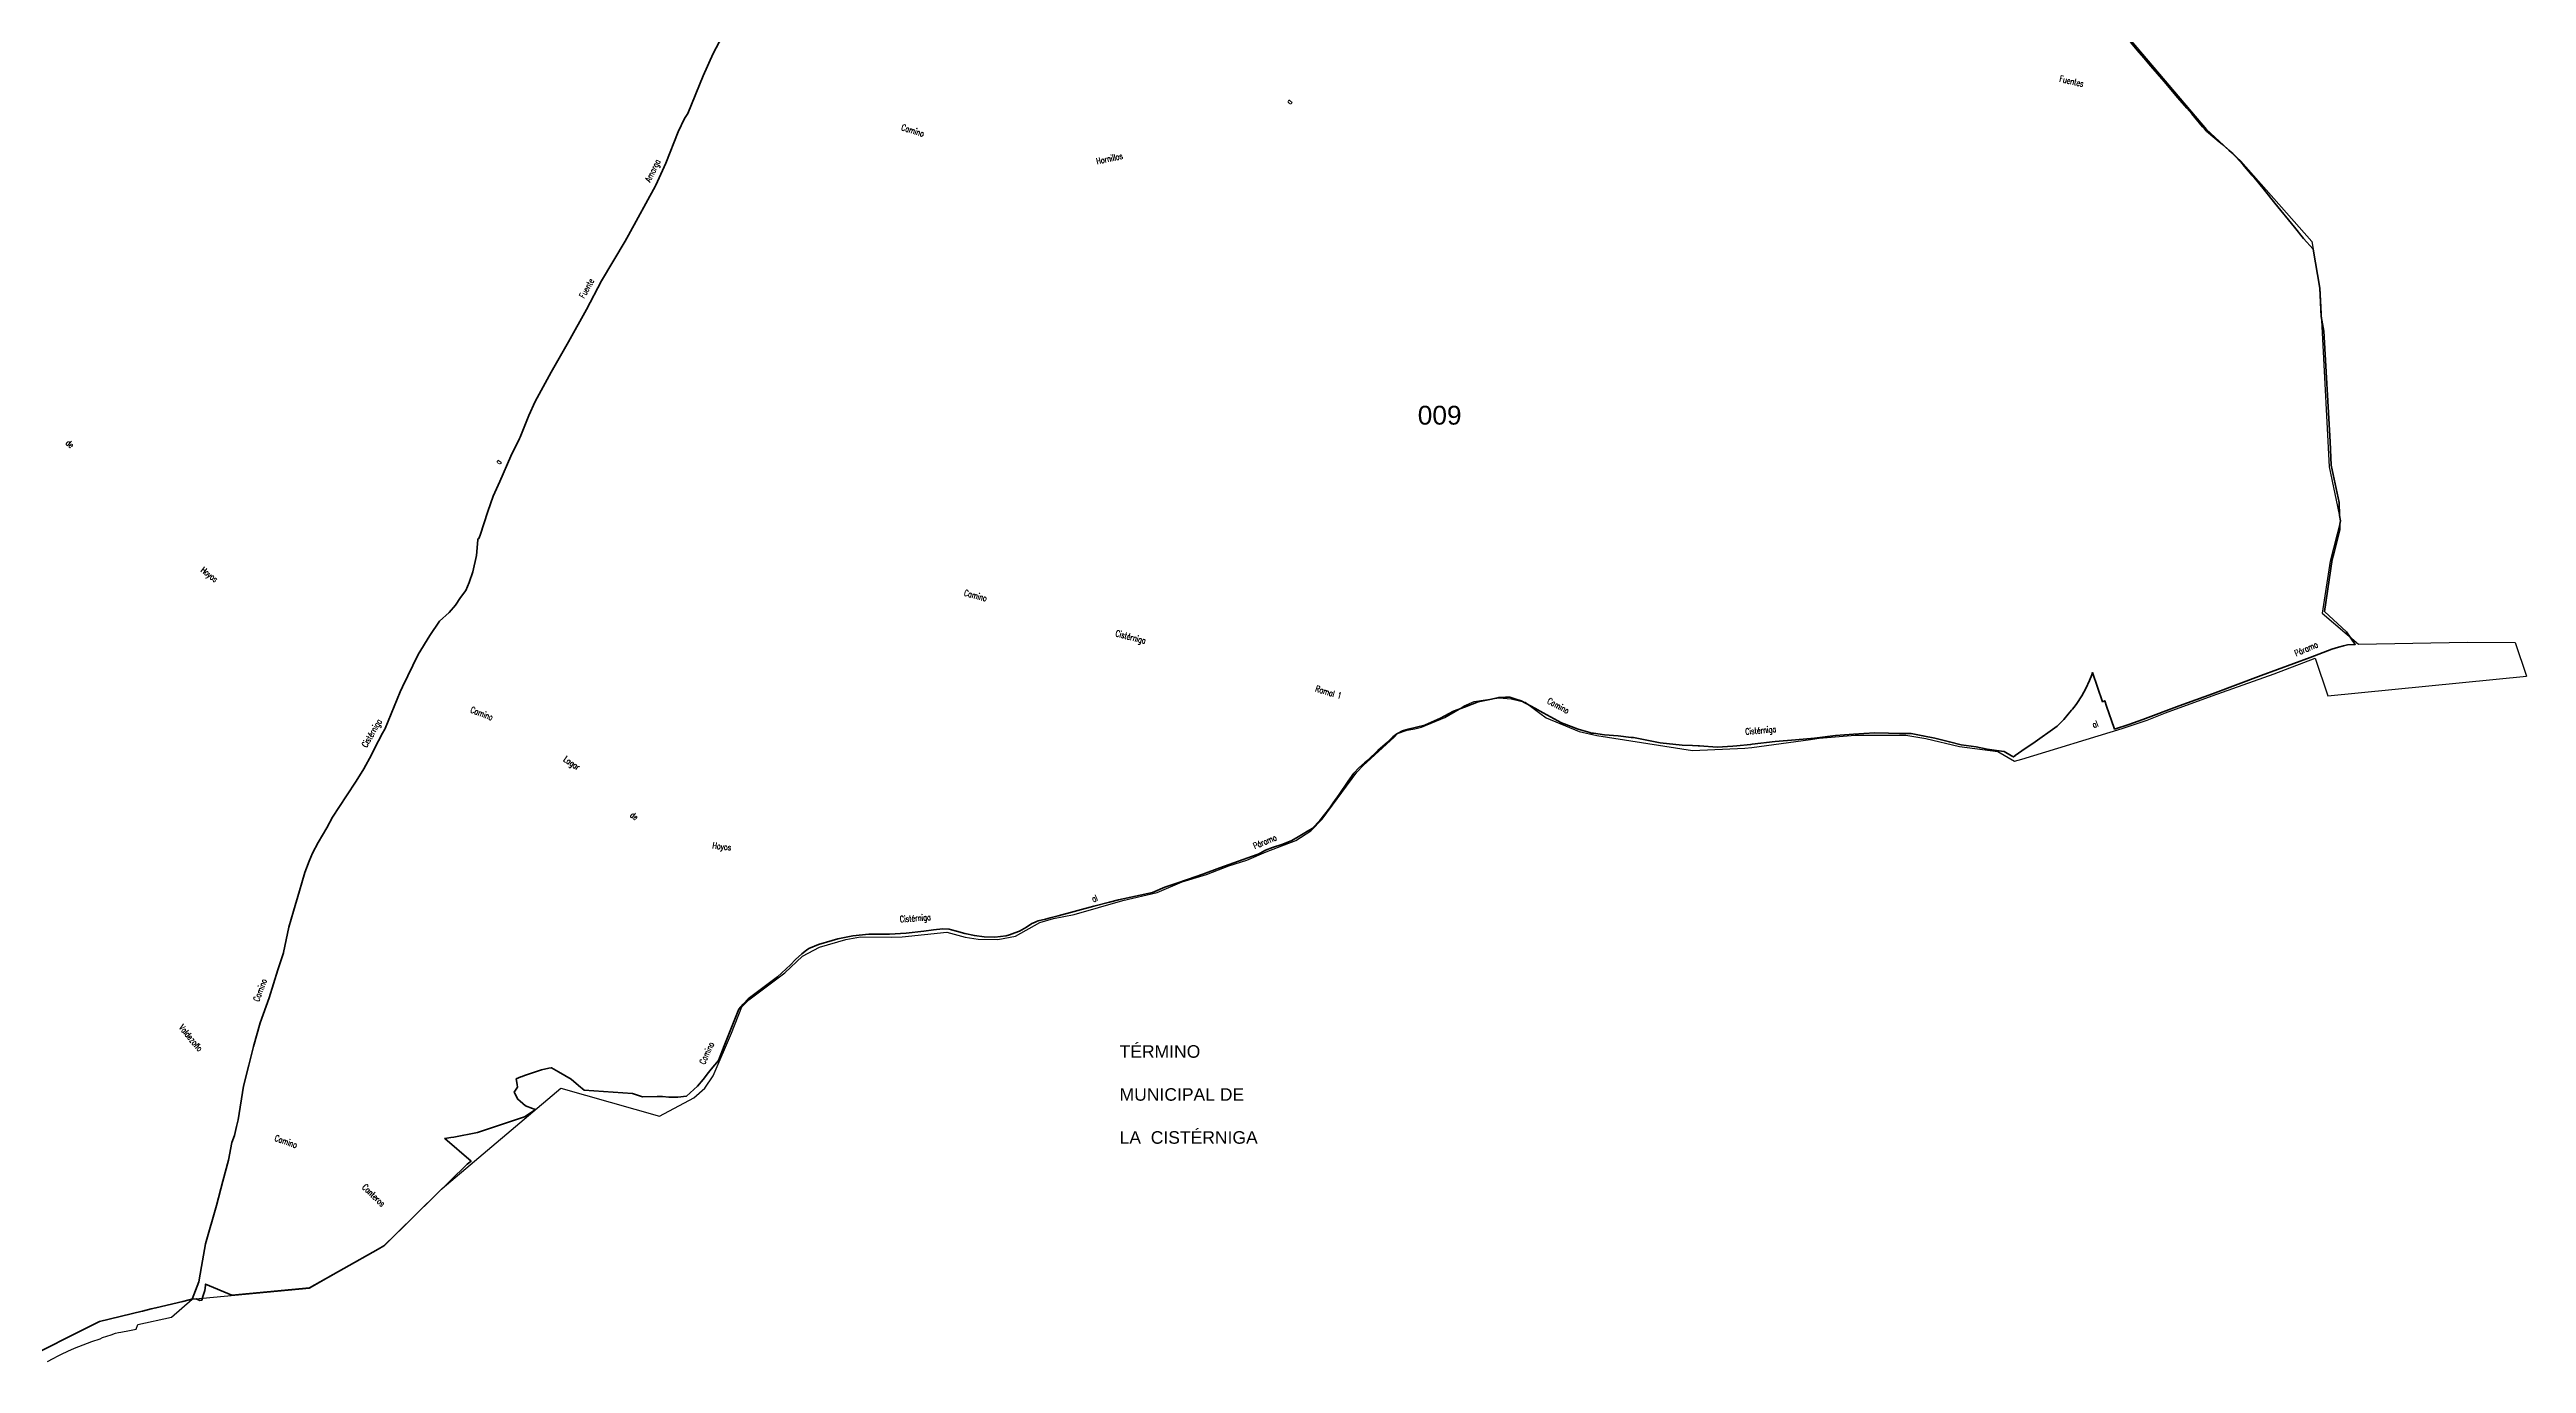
# Model space of a CAD drawing. Header units: metres. Extents: x 339638 to 364279, y 4598373 to 4630956.
# Drawn here: x 359143 to 363095, y 4608572 to 4610668 of the extents above; entities that cross this region are included whole.
import ezdxf
from ezdxf.enums import TextEntityAlignment as Align

# ---------------------------------------------------------------- set-up
doc = ezdxf.new("R2010")
doc.units = ezdxf.units.M
for name, color, linetype, lineweight in [('caminos', 1, 'Continuous', 0), ('poligonos_rusticos', 42, 'Continuous', 40), ('termino', 6, 'Continuous', 25), ('terminos_txt', 7, 'Continuous', 0)]:
    doc.layers.add(name, color=color, linetype=linetype, lineweight=lineweight)
doc.layers.add('poligonos_rustico_txt', color=7, linetype='Continuous')
doc.styles.add('Arial', font='arial.ttf')
doc.styles.add('caminos', font='simplex.shx', dxfattribs={"width": 0.75})
doc.styles.add('resto', font='arial.ttf')

msp = doc.modelspace()

# ---------------------------------------------------------------- linework, layer by layer
at = {"layer": 'poligonos_rusticos'}
for points in [[(360221.1, 4610697.5), (360201.8, 4610661.3), (360186, 4610625.7), (360161.3, 4610566), (360156.1, 4610557.8), (360146.3, 4610536.4), (360126.2, 4610486.5), (360110.5, 4610451.6), (360110.1, 4610450.7), (360066.9, 4610371.8), (360061.3, 4610362.2), (360023.8, 4610298.8), (359999.7, 4610253.4), (359970.8, 4610201.6), (359943.5, 4610153.5), (359918.1, 4610106.4), (359907.5, 4610084.1), (359893.8, 4610049.3), (359892.8, 4610047.4), (359879.1, 4610019.2), (359861.4, 4609979.1), (359851, 4609955.7), (359842.2, 4609931), (359830, 4609893.5), (359828, 4609887.8), (359826.9, 4609887.7), (359826.8, 4609887.4), (359826.6, 4609886.7), (359826.3, 4609885.9), (359824.1, 4609860.7), (359818.6, 4609834.8), (359812.8, 4609818), (359807, 4609805.2), (359798.9, 4609793.9), (359790.6, 4609781.6), (359780.4, 4609770.1), (359765, 4609755.9), (359749.6, 4609733.1), (359731.1, 4609703), (359706.4, 4609651.1), (359702.6, 4609643.6), (359678.3, 4609584.7), (359677.8, 4609583.7), (359674.5, 4609577.6), (359661.7, 4609552.9), (359656.6, 4609542.7), (359644.4, 4609520.5), (359632.3, 4609501.1), (359616.7, 4609477.6), (359594.7, 4609443.3), (359585.3, 4609426.4), (359571.8, 4609403), (359562.8, 4609385.8), (359557.1, 4609373.3), (359550.5, 4609355.4), (359545.5, 4609338.6), (359541.7, 4609325.8), (359532.1, 4609293.6), (359524.6, 4609268), (359516.1, 4609227.3), (359516.1, 4609226.9), (359507, 4609199.7), (359493.3, 4609155), (359479.3, 4609115.6), (359468.2, 4609077.5), (359460.8, 4609047.8), (359452.5, 4609014.1), (359443.7, 4608960.6), (359441.1, 4608950.2), (359438, 4608935.9), (359433.6, 4608924.5), (359428.5, 4608896.2), (359419.6, 4608862.8), (359409.4, 4608824), (359392, 4608762.7), (359385.5, 4608726.5), (359381.2, 4608702.3), (359370.6, 4608674.7), (359369.5, 4608674.4), (359365.9, 4608673.6), (359355.6, 4608671.1), (359312.6, 4608660.7), (359305.3, 4608659), (359291.5, 4608655.6), (359290.9, 4608655.5), (359222.8, 4608639.1), (359089.2, 4608572.1)], [(362463.4, 4610679.6), (362474.1, 4610667), (362484.9, 4610654.4), (362495.6, 4610641.8), (362506.4, 4610629.2), (362517.2, 4610616.7), (362527.9, 4610604.1), (362538.7, 4610591.5), (362553.3, 4610574.3), (362561.1, 4610565.2), (362578.6, 4610544.8), (362581.4, 4610541.5), (362584.6, 4610537.7), (362604.9, 4610520.6), (362610.2, 4610516.2), (362620.5, 4610507.2), (362624.5, 4610503.8), (362626.8, 4610501.8), (362637.6, 4610490.4), (362642.8, 4610484.4), (362657.8, 4610467.1), (362660.5, 4610464.6), (362660.2, 4610464.3), (362663.4, 4610460.6), (362677.2, 4610443.6), (362693.8, 4610423), (362725.1, 4610384.4), (362739.7, 4610366.3), (362755, 4610349.3), (362765.3, 4610287.3), (362767.7, 4610242), (362772.2, 4610218.7), (362781.8, 4610042.2), (362783.9, 4610004.8), (362796.4, 4609945.3), (362796.9, 4609924.5), (362798.7, 4609916.1), (362797.3, 4609910.8), (362797.6, 4609902), (362788.2, 4609866.3), (362785.1, 4609854.4), (362772.8, 4609771.5), (362808, 4609739.2), (362822.2, 4609718.9), (362809.5, 4609718.2), (362803.2, 4609716.6), (362795.3, 4609714.4), (362784.5, 4609711.3), (362750.4, 4609698.2), (362671.8, 4609669.4), (362594.5, 4609640.1), (362541.1, 4609621.2), (362482.9, 4609599.4), (362460.9, 4609591.2), (362438.1, 4609583.9), (362437.5, 4609585.5), (362425.4, 4609620.4), (362422.3, 4609629.1), (362419, 4609627.5), (362402.9, 4609674), (362401.9, 4609670.4), (362398.2, 4609661.6), (362392, 4609648.8), (362385.6, 4609637), (362378, 4609624.7), (362375.2, 4609621.1), (362371.1, 4609615.8), (362369.4, 4609613.9), (362364, 4609607.6), (362357.2, 4609599.3), (362351.8, 4609593.7), (362351, 4609593.2), (362349, 4609591.1), (362347.9, 4609590), (362346.3, 4609588.5), (362307.5, 4609560.8), (362295.6, 4609552.9), (362279.3, 4609542), (362280, 4609541.8), (362276.6, 4609539.5), (362273.5, 4609541.4), (362262.1, 4609548.2), (362249.9, 4609550), (362234.9, 4609551.7), (362217.3, 4609555.6), (362209.4, 4609556.7), (362193.3, 4609559), (362174.6, 4609563.5), (362151.5, 4609569.4), (362132.2, 4609573.3), (362113.7, 4609576.7), (362104.6, 4609576.9), (362095.1, 4609577), (362077.1, 4609577.4), (362055.6, 4609577.8), (362038.1, 4609577.1), (362021.2, 4609575.8), (361993, 4609573.8), (361959.4, 4609569.6), (361929, 4609566.6), (361896.7, 4609564.2), (361859.6, 4609559.8), (361857.6, 4609559.5), (361857.3, 4609559.5), (361835.2, 4609557), (361829, 4609556.6), (361804.1, 4609555.1), (361775.7, 4609557), (361773.5, 4609557.1), (361764.4, 4609557.5), (361748.2, 4609558.1), (361713, 4609561.8), (361670.3, 4609570.3), (361666.9, 4609570.7), (361645.8, 4609573.2), (361624.3, 4609575), (361606.6, 4609577.2), (361603.4, 4609577.6), (361601, 4609578.3), (361581.9, 4609584), (361555.6, 4609594), (361526.5, 4609609.9), (361512.9, 4609617.3), (361506.2, 4609620.9), (361491.4, 4609629.1), (361481.3, 4609632.3), (361472.9, 4609634.7), (361466.4, 4609635.1), (361455.4, 4609634.5), (361443.9, 4609631.7), (361422.8, 4609627.5), (361400.5, 4609618.9), (361383.2, 4609612.7), (361383, 4609612.7), (361362.3, 4609601.6), (361351.6, 4609596.6), (361348, 4609595), (361337.5, 4609590.1), (361310.9, 4609584), (361301.8, 4609580.9), (361293.8, 4609576.9), (361293, 4609576.5), (361286.6, 4609571.7), (361277.7, 4609562.9), (361262.5, 4609549.5), (361246.3, 4609534.3), (361241.1, 4609529.9), (361231.9, 4609522.3), (361224.4, 4609513.7), (361215.1, 4609501), (361200.8, 4609479.7), (361191.3, 4609466.4), (361185.7, 4609458.5), (361170, 4609438.3), (361157.7, 4609425.4), (361147.7, 4609419.4), (361145.9, 4609418.3), (361135.4, 4609412), (361125.1, 4609406.1), (361111.1, 4609400.4), (361094.4, 4609395.3), (361083.4, 4609390.9), (361074.7, 4609386.2), (361071.4, 4609384.4), (361070.1, 4609383.7), (361040.4, 4609373.1), (361010.2, 4609362.8), (360983, 4609352.4), (360960.5, 4609344.7), (360940.2, 4609337.7), (360922.6, 4609332), (360903, 4609323.4), (360848.8, 4609311.3), (360834.2, 4609308.1), (360809.4, 4609301.5), (360752.2, 4609286.2), (360739.4, 4609282.6), (360732.4, 4609280.6), (360720.4, 4609277.8), (360718, 4609276.8), (360714.8, 4609275.5), (360710.5, 4609273.6), (360701.6, 4609267.8), (360690.6, 4609261.5), (360683.3, 4609258.9), (360674.9, 4609255.9), (360669.2, 4609254.3), (360651.1, 4609252.2), (360634.5, 4609252.6), (360618.7, 4609254.6), (360603.2, 4609257.9), (360590.2, 4609261.7), (360582.2, 4609263.9), (360578.3, 4609265), (360568.2, 4609265.5), (360553.7, 4609263.9), (360537.8, 4609261.8), (360509.7, 4609258.3), (360483.2, 4609257), (360450.1, 4609256.6), (360425, 4609254.2), (360400.9, 4609249.2), (360392, 4609246.7), (360370.1, 4609240.3), (360354.4, 4609234.1), (360351, 4609231.4), (360343.3, 4609225.4), (360333, 4609216.3), (360325.5, 4609207.8), (360304.6, 4609188.8), (360257.7, 4609153.9), (360249.6, 4609145), (360242.9, 4609137.3), (360219.7, 4609078.5), (360210.5, 4609055.3), (360198.9, 4609041.6), (360194.6, 4609036.1), (360185.9, 4609024.9), (360176.7, 4609014.5), (360159.2, 4608998.2), (360145.3, 4608996.7), (360131, 4608996.6), (360121, 4608998), (360112.7, 4608997.9), (360089, 4608997.5), (360073, 4609002.9), (359996.2, 4609007.7), (359987.1, 4609015.4), (359975.2, 4609025.5), (359954.9, 4609037.2), (359943.7, 4609043.7), (359939.5, 4609042.8), (359927.8, 4609040.2), (359900.6, 4609031.5), (359897.2, 4609030), (359895, 4609029.1), (359887.8, 4609026), (359889, 4609016.8), (359889.5, 4609013), (359884.5, 4609004.6), (359885.4, 4609002.9), (359890.2, 4608993.4), (359893.9, 4608990.2), (359902.3, 4608983), (359913.6, 4608978.9), (359916.3, 4608977.9), (359917.6, 4608977.4), (359918.3, 4608977.2), (359911.9, 4608972.8), (359902, 4608966), (359901, 4608965.3), (359826.1, 4608940.6), (359788.1, 4608933), (359783.1, 4608932.3), (359773.5, 4608931.1), (359815.5, 4608894.6), (359809.4, 4608889.7), (359698.9, 4608781.6), (359695.3, 4608778.1), (359676.5, 4608759.8), (359667.1, 4608754.4), (359558, 4608692.4), (359433.9, 4608680.7), (359391.9, 4608698.6), (359391.6, 4608696.3), (359390.6, 4608688.5), (359387, 4608677), (359386.8, 4608676.2), (359386.2, 4608673.2), (359383, 4608672.7), (359376.9, 4608675.3), (359370.6, 4608674.7), (359381.2, 4608702.3), (359385.5, 4608726.5), (359392, 4608762.7), (359409.4, 4608824), (359419.6, 4608862.8), (359428.5, 4608896.2), (359433.6, 4608924.5), (359438, 4608935.9), (359441.1, 4608950.2), (359443.7, 4608960.6), (359452.5, 4609014.1), (359460.8, 4609047.8), (359468.2, 4609077.5), (359479.3, 4609115.6), (359493.3, 4609155), (359507, 4609199.7), (359516.1, 4609226.9), (359516.1, 4609227.3), (359524.6, 4609268), (359532.1, 4609293.6), (359541.7, 4609325.8), (359545.5, 4609338.6), (359550.5, 4609355.4), (359557.1, 4609373.3), (359562.8, 4609385.8), (359571.8, 4609403), (359585.3, 4609426.4), (359594.7, 4609443.3), (359616.7, 4609477.6), (359632.3, 4609501.1), (359644.4, 4609520.5), (359656.6, 4609542.7), (359661.7, 4609552.9), (359674.5, 4609577.6), (359677.8, 4609583.7), (359678.3, 4609584.7), (359702.6, 4609643.6), (359706.4, 4609651.1), (359731.1, 4609703), (359749.6, 4609733.1), (359765, 4609755.9), (359780.4, 4609770.1), (359790.6, 4609781.6), (359798.9, 4609793.9), (359807, 4609805.2), (359812.8, 4609818), (359818.6, 4609834.8), (359824.1, 4609860.7), (359826.3, 4609885.9), (359826.6, 4609886.7), (359826.8, 4609887.4), (359826.9, 4609887.7), (359828, 4609887.8), (359830, 4609893.5), (359842.2, 4609931), (359851, 4609955.7), (359861.4, 4609979.1), (359879.1, 4610019.2), (359892.8, 4610047.4), (359893.8, 4610049.3), (359907.5, 4610084.1), (359918.1, 4610106.4), (359943.5, 4610153.5), (359970.8, 4610201.6), (359999.7, 4610253.4), (360023.8, 4610298.8), (360061.3, 4610362.2), (360066.9, 4610371.8), (360110.1, 4610450.7), (360110.5, 4610451.6), (360126.2, 4610486.5), (360146.3, 4610536.4), (360156.1, 4610557.8), (360161.3, 4610566), (360186, 4610625.7), (360201.8, 4610661.3), (360221.1, 4610697.5)]]:
    msp.add_lwpolyline(points, dxfattribs=at)
at = {"layer": 'termino'}
for points in [[(362335.5, 4610834.4), (362584.6, 4610540.5), (362639.7, 4610490), (362752.9, 4610361.8), (362765.3, 4610287.3), (362780.7, 4610002.2), (362798.7, 4609916.1), (362781.8, 4609851.7), (362769.5, 4609768.9), (362827, 4609719.2), (363000.4, 4609722.5), (363077.2, 4609721.8), (363095.3, 4609668.2)], [(359139.7, 4608574.9), (359148.5, 4608580), (359156.6, 4608584.3), (359161.9, 4608587), (359172.1, 4608591.8), (359182.6, 4608596.4), (359189.8, 4608599.3), (359196.4, 4608601.8), (359210.5, 4608607.1), (359223.6, 4608611.3), (359227.5, 4608613.2), (359241.1, 4608617.9), (359248.2, 4608620.2), (359252.8, 4608621.4), (359256.7, 4608622.2), (359270.6, 4608624.6), (359281.4, 4608626.5), (359283.9, 4608634), (359337.8, 4608645.7), (359370.6, 4608674.7), (359557.9, 4608692.2), (359677.5, 4608760.3), (359769.5, 4608851), (359958.9, 4609010.9), (360116.2, 4608966.3), (360171.1, 4608995.8), (360188.5, 4609011.1), (360202, 4609030.6), (360231.3, 4609099), (360247.6, 4609140.7), (360258.6, 4609152), (360316.2, 4609194.9), (360344.5, 4609221.9), (360371.7, 4609235.9), (360413.4, 4609248.3), (360436.9, 4609252.3), (360486.9, 4609251.9), (360503.6, 4609252.4), (360574.5, 4609260), (360603.9, 4609252.1), (360624.5, 4609248.9), (360656, 4609248.1), (360684.4, 4609253.6), (360723.4, 4609275.6), (360745.1, 4609281.9), (360777.9, 4609288.3), (360855.8, 4609310.3), (360910.2, 4609323.1), (360950, 4609340.5), (360989.3, 4609351.8), (361024.5, 4609365.7), (361053.3, 4609374.7), (361084.3, 4609388.2), (361131.8, 4609406), (361155.6, 4609421.8), (361173.5, 4609440.2), (361228.9, 4609515), (361239.2, 4609525.8), (361288.7, 4609571.1), (361294.1, 4609577.1), (361309.2, 4609582.4), (361321.3, 4609584.4), (361332.4, 4609586.9), (361369.6, 4609602.5), (361392, 4609615.9), (361400.3, 4609620.8), (361416.2, 4609627.8), (361456.2, 4609633.6), (361475.3, 4609632.1), (361497.6, 4609627.1), (361520.8, 4609609.1), (361531.2, 4609601.8), (361583.6, 4609580), (361611.8, 4609573.5), (361764.8, 4609549.9), (361848, 4609553.3), (361859, 4609554.4), (361952.8, 4609567.1), (361966.5, 4609569.3), (362024.3, 4609574.2), (362104.7, 4609574.3), (362136.8, 4609568.7), (362190.8, 4609556.3), (362251.7, 4609548.2), (362278.3, 4609533), (362289.8, 4609536.1), (362450.3, 4609584.9), (362490.2, 4609598.4), (362519.1, 4609609.7), (362594, 4609636.8), (362692.9, 4609672.2), (362758.3, 4609697), (362778.5, 4609637.1), (363095.3, 4609668.2)]]:
    msp.add_lwpolyline(points, dxfattribs=at)

# ---------------------------------------------------------------- texts
at = {"layer": 'caminos', "style": 'caminos', "width": 0.75}
for s, rotation, p in [('Fuentes', -12.6552, (362348.8, 4610613.8)), ('a', 50.1122, (361125, 4610577.6)), ('Camino', -17.3336, (360500.3, 4610536.7)), ('Amarga', 63.7129, (360104.1, 4610454.4)), ('Hornillos', 12.3448, (360815.1, 4610481.7)), ('Fuente', 61.0607, (359998.8, 4610268.5)), ('de', -40.7682, (359165.9, 4610036.6)), ('a', 60.6818, (359864.3, 4610003.7)), ('Hoyos', -37.8678, (359381.5, 4609833.4)), ('Camino', -15.024, (360600.5, 4609794.1)), ('Cistérniga', -14.6654, (360842.3, 4609729.4)), ('Páramo', 23.175, (362729, 4609697)), ('Ramal 1', -16.8043, (361161.1, 4609641.2)), ('Camino', -21.5406, (359812.5, 4609608.2)), ('Camino', -28.4516, (361530.3, 4609623.1)), ('Cistérniga', 59.7171, (359651.4, 4609552.1)), ('Cistérniga', 4.9795, (361849.4, 4609571.9)), ('al', 19.0408, (362405.6, 4609582.8)), ('Lagar', -34.2139, (359960.4, 4609531.1)), ('de', -35.6004, (360066.6, 4609442.3)), ('Páramo', 22.5217, (361067.2, 4609389.6)), ('Hoyos', -6.5524, (360200, 4609390.7)), ('Cistérniga', 4.2931, (360500.3, 4609272.6)), ('al', 23.5484, (360809.6, 4609304.8)), ('Camino', 69.2204, (359479.7, 4609147.3)), ('Valdezoño', -50.3556, (359346.5, 4609105.5)), ('Camino', 65.3458, (360191, 4609046.8)), ('Camino', -19.4823, (359500.1, 4608924.8)), ('Canteros', -44.1311, (359638.8, 4608850))]:
    msp.add_text(s, height=10, rotation=rotation, dxfattribs=at).set_placement(p, align=Align.BOTTOM_LEFT)
at = {"layer": 'poligonos_rustico_txt', "style": 'Arial'}
msp.add_text('009', height=30, dxfattribs=at).set_placement((361361.1, 4610060.6), align=Align.BOTTOM_CENTER)
at = {"layer": 'terminos_txt', "style": 'resto'}
for s, p in [('TÉRMINO', (360850.4, 4609059.7)), ('MUNICIPAL DE', (360850.4, 4608991.1)), ('LA  CISTÉRNIGA', (360850.4, 4608922.5))]:
    msp.add_text(s, height=20, dxfattribs=at).set_placement(p)

doc.saveas('drawing.dxf')
